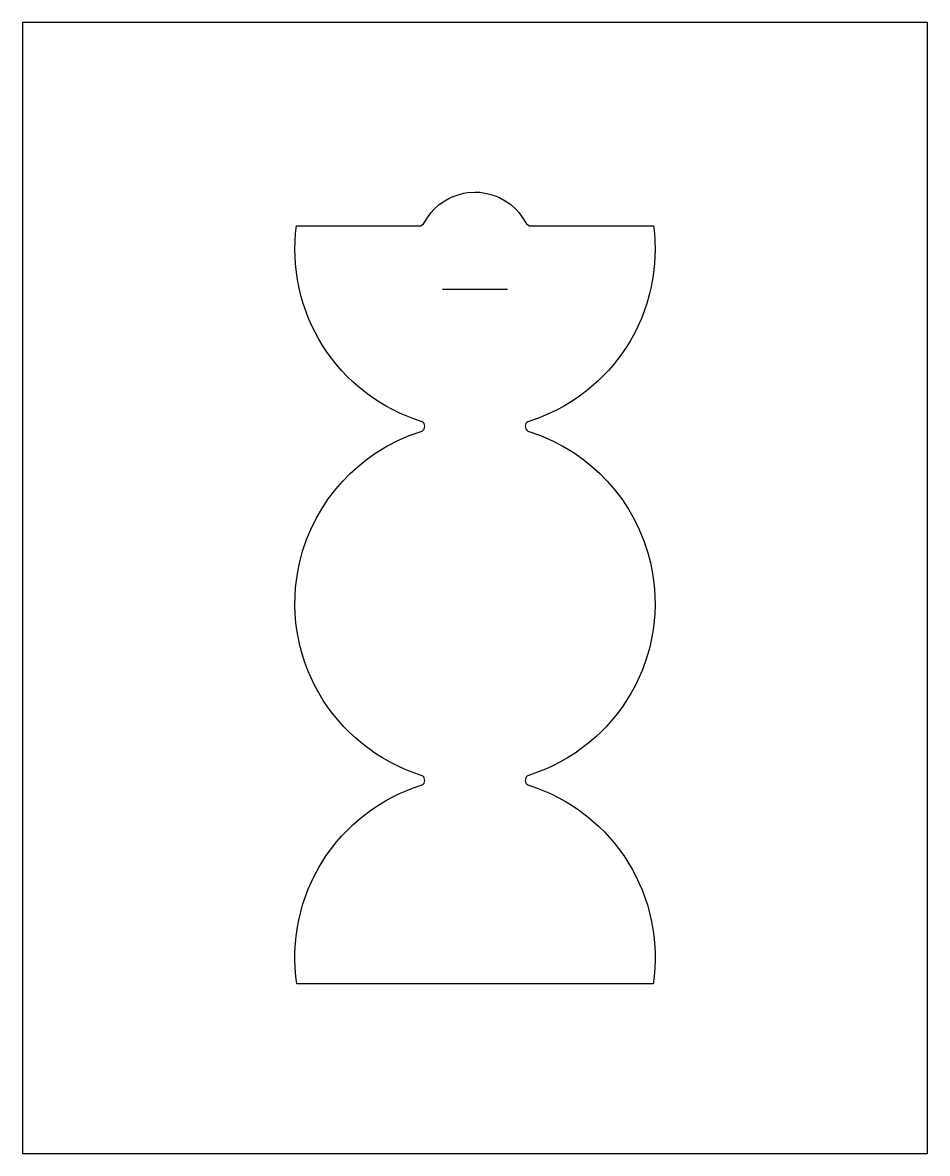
# Model space of a CAD drawing. Header units: millimetres. Extents: x 0 to 203, y 0 to 254.
import ezdxf

# ---------------------------------------------------------------- set-up
doc = ezdxf.new("R2010")
doc.units = ezdxf.units.MM

msp = doc.modelspace()

# ---------------------------------------------------------------- linework, layer by layer
msp.add_line((94.3102, 194.1408), (108.8898, 194.1408))
for points in [[(0, 0), (203.2, 0), (203.2, 254), (0, 254)], [(61.5043, 208.3642), (89.3461, 208.3869), (89.7708, 208.5585), (90.0542, 208.8152), (91.1253, 210.543), (91.7679, 211.3663), (92.3409, 211.9986), (93.583, 213.1243), (94.7974, 213.9796), (95.7062, 214.4944), (96.4685, 214.8554), (98.0653, 215.4267), (99.0805, 215.6722), (99.9127, 215.8099), (101.6049, 215.9208), (102.6485, 215.8781), (103.4865, 215.782), (105.1442, 215.424), (106.1359, 215.0964), (106.9153, 214.7739), (108.4026, 213.9796), (109.617, 213.1243), (110.8591, 211.9986), (111.4321, 211.3663), (112.0747, 210.543), (113.1458, 208.8152), (113.4292, 208.5585), (113.8539, 208.3869), (141.6957, 208.3642), (141.8917, 206.6059), (142.001, 205.0213), (142.05, 203.0366), (142.019, 201.4485), (141.9257, 199.8629), (141.7217, 197.888), (141.4889, 196.3168), (141.1114, 194.3676), (140.7408, 192.8231), (140.1928, 190.9149), (139.6874, 189.409), (138.9731, 187.5566), (138.1688, 185.7414), (137.4618, 184.3191), (136.5005, 182.582), (135.6707, 181.2275), (134.5599, 179.582), (133.6139, 178.3061), (132.6185, 177.0683), (131.5753, 175.8705), (130.4859, 174.7147), (129.3519, 173.6024), (128.1752, 172.5356), (126.6468, 171.2683), (125.0581, 170.0776), (123.4129, 168.9663), (121.7152, 167.937), (120.3219, 167.1743), (118.8998, 166.467), (117.0848, 165.6621), (115.6058, 165.083), (113.5005, 164.3466), (113.2491, 164.1637), (113.0531, 163.9224), (112.9257, 163.6387), (112.8754, 163.3319), (112.9056, 163.0224), (113.0144, 162.7311), (113.2491, 162.4221), (113.5005, 162.2392), (116.3375, 161.2247), (118.8894, 160.1238), (121.3597, 158.8503), (122.7302, 158.0473), (124.068, 157.1911), (126.0093, 155.8101), (127.8658, 154.3171), (129.6312, 152.7175), (131.2994, 151.0167), (132.8646, 149.2206), (134.5532, 147.0132), (136.0863, 144.6949), (137.4565, 142.2769), (138.4965, 140.1336), (139.5478, 137.5608), (140.42, 134.9219), (141.0219, 132.6169), (141.419, 130.6716), (141.7203, 128.7092), (141.9248, 126.7344), (142.0186, 125.1488), (142.0481, 123.1636), (141.9802, 121.1794), (141.8558, 119.5959), (141.613, 117.6254), (141.2739, 115.6692), (140.8391, 113.732), (140.4232, 112.1991), (139.8193, 110.3078), (139.1232, 108.4484), (138.5012, 106.9869), (137.6438, 105.1962), (136.6995, 103.4497), (135.8832, 102.0872), (134.7885, 100.4309), (133.6139, 98.8303), (132.3621, 97.2892), (131.0363, 95.8114), (129.9244, 94.6772), (128.7688, 93.5874), (127.2656, 92.2904), (125.7006, 91.0687), (124.0776, 89.9253), (122.4003, 88.8629), (120.673, 87.884), (118.8998, 86.9911), (117.4509, 86.3401), (115.9777, 85.7465), (113.4334, 84.8313), (113.1943, 84.6325), (113.0144, 84.3789), (112.9056, 84.0876), (112.8754, 83.7781), (112.9257, 83.4713), (113.0531, 83.1877), (113.2491, 82.9463), (113.5005, 82.7634), (115.5951, 82.031), (117.0742, 81.4523), (118.5296, 80.816), (120.3118, 79.941), (122.0489, 78.9797), (123.4033, 78.1499), (125.0488, 77.0391), (126.6378, 75.8488), (128.1665, 74.582), (129.3436, 73.5155), (130.7545, 72.1187), (131.8329, 70.9525), (132.8646, 69.7448), (133.8481, 68.4976), (135.0075, 66.8858), (135.8771, 65.5567), (136.8896, 63.8489), (137.6386, 62.4482), (138.4965, 60.6577), (139.1189, 59.1964), (139.6835, 57.7118), (140.3065, 55.8267), (140.7379, 54.298), (141.1922, 52.3653), (141.5511, 50.4126), (141.7689, 48.8393), (141.9248, 47.2586), (142.0323, 45.2761), (142.0423, 43.2907), (141.9802, 41.7036), (141.8149, 39.7251), (141.6017, 38.0798), (61.5983, 38.0798), (61.3863, 39.7137), (61.2205, 41.6922), (61.152, 43.6764), (61.1674, 45.2647), (61.2743, 47.2472), (61.4297, 48.8279), (61.7111, 50.7932), (62.0055, 52.3541), (62.4592, 54.2869), (62.8901, 55.8157), (63.5126, 57.701), (64.0768, 59.1858), (64.8632, 61.0088), (65.5562, 62.438), (66.5005, 64.1845), (67.3168, 65.547), (68.1861, 66.8764), (69.3449, 68.4885), (70.5815, 70.0417), (71.6247, 71.2395), (72.7141, 72.3954), (74.1383, 73.7786), (75.3255, 74.8339), (76.5532, 75.8417), (78.1419, 77.0324), (79.7871, 78.1438), (81.4848, 79.173), (82.8781, 79.9357), (84.66, 80.8112), (86.1152, 81.4479), (87.5942, 82.027), (89.6995, 82.7634), (89.9509, 82.9463), (90.1469, 83.1877), (90.2743, 83.4713), (90.3246, 83.7781), (90.2944, 84.0876), (90.1856, 84.3789), (90.0057, 84.6325), (89.7666, 84.8313), (87.233, 85.7425), (85.7596, 86.3356), (84.3106, 86.9862), (82.5371, 87.8786), (80.8095, 88.857), (79.132, 89.9189), (77.5086, 91.0619), (75.9432, 92.2831), (74.7353, 93.3145), (73.2838, 94.6691), (72.1716, 95.8031), (70.8453, 97.2805), (69.5931, 98.8212), (68.6468, 100.0969), (67.5354, 101.7421), (66.5061, 103.4398), (65.5614, 105.186), (64.7035, 106.9765), (64.0811, 108.4378), (63.3845, 110.297), (62.78, 112.1881), (62.269, 114.1066), (61.8528, 116.0479), (61.5887, 117.6141), (61.3863, 119.1895), (61.2205, 121.168), (61.152, 123.1522), (61.181, 125.1374), (61.3073, 127.1187), (61.4783, 128.6979), (61.779, 130.6603), (62.1756, 132.6057), (62.8901, 135.2916), (63.7874, 137.922), (64.6988, 140.1231), (65.9236, 142.618), (67.3168, 145.0228), (68.6401, 147.0038), (70.3281, 149.2118), (71.8928, 151.0083), (73.5605, 152.7096), (75.3255, 154.3097), (77.1816, 155.8032), (79.1224, 157.1848), (80.4601, 158.0413), (81.8303, 158.8447), (84.3002, 160.1189), (86.8519, 161.2206), (89.6995, 162.2392), (89.9509, 162.4221), (90.1469, 162.6635), (90.2944, 163.0224), (90.3246, 163.3319), (90.2743, 163.6387), (90.1469, 163.9224), (89.9509, 164.1637), (89.6995, 164.3466), (87.6049, 165.0791), (86.1258, 165.6578), (84.6704, 166.2941), (82.8882, 167.169), (81.4947, 167.9313), (79.7967, 168.9601), (78.1512, 170.071), (76.5622, 171.2613), (75.3342, 172.2687), (74.1467, 173.3236), (73.0016, 174.4244), (71.6324, 175.8621), (70.3354, 177.3652), (69.3519, 178.6125), (68.4181, 179.8973), (67.5354, 181.2179), (66.5061, 182.9156), (65.7435, 184.3089), (65.0361, 185.7311), (64.2313, 187.546), (63.6522, 189.0251), (63.0106, 190.9039), (62.5643, 192.4283), (62.0911, 194.3565), (61.713, 196.3055), (61.4797, 197.8767), (61.2752, 199.8515), (61.1814, 201.4371), (61.15, 203.0251), (61.1985, 205.0099), (61.3073, 206.5946)]]:
    msp.add_lwpolyline(points, close=True)

doc.saveas('drawing.dxf')
